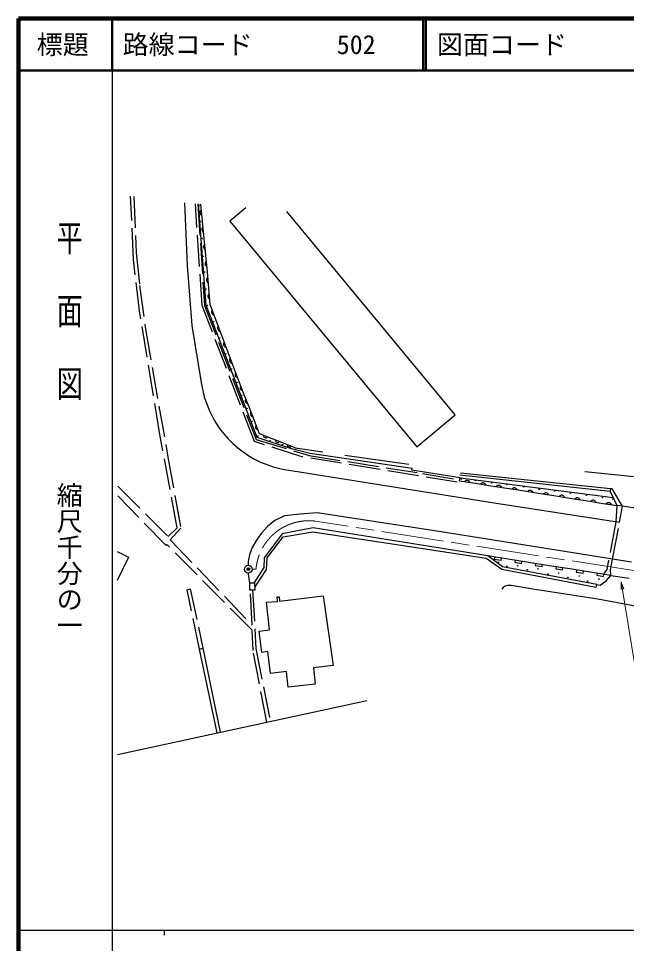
# Model space of a CAD drawing. Units: millimetres, scale not verified. Extents: x 40000 to 680000, y 20000 to 380000.
# Drawn here: x 40000 to 156812, y 202409 to 380000 of the extents above; entities that cross this region are included whole.
import ezdxf
from ezdxf.enums import TextEntityAlignment as Align

# ---------------------------------------------------------------- set-up
doc = ezdxf.new("R2010")
doc.units = ezdxf.units.MM
doc.header["$LTSCALE"] = 1000
doc.header["$PDMODE"] = 32
doc.header["$PDSIZE"] = 500
doc.linetypes.add('CHAIN', pattern=[18.5, 12, -1.5, 3.5, -1.5])
doc.linetypes.add('DASHED', pattern=[7.5, 6, -1.5])
for name, color, linetype, lineweight in [('M-BGD', 7, 'Continuous', 25), ('M-BMK', 2, 'CHAIN', 13), ('M-BMK-SRVR', 3, 'Continuous', 25), ('M-STR-HTXT', 7, 'Continuous', 13), ('M-STR-STR1', 1, 'Continuous', 25), ('M-TTL', 2, 'Continuous', 140), ('M-TTL-BAND', 7, 'Continuous', 25), ('M-TTL-LINE', 7, 'Continuous', 50)]:
    doc.layers.add(name, color=color, linetype=linetype, lineweight=lineweight)
doc.layers.add('M-OTRS', color=6, linetype='Continuous')
doc.layers.add('M-TTL-TXT', color=7, linetype='Continuous')
doc.styles.add('@ＭＳ ゴシック', font='')
doc.styles.add('ＭＳ ゴシック', font='')
doc.styles.get('@ＭＳ ゴシック').set_extended_font_data('@MS Gothic')
doc.styles.get('ＭＳ ゴシック').set_extended_font_data('MS Gothic')

# ---------------------------------------------------------------- blocks, each defined once
blk = doc.blocks.new('open_arrow')
at = {"color": 0, "linetype": 'Continuous', "lineweight": -2}
blk.add_lwpolyline([(7.5, 1.25), (0, 0), (7.5, -1.25)], dxfattribs=at)

msp = doc.modelspace()

# ---------------------------------------------------------------- linework, layer by layer
at = {"layer": 'M-BGD'}
for p, q in [((75353, 341083), (75020, 344381)), ((83694, 343662), (80609, 341107)), ((123925, 303882), (91556, 342956)), ((75687, 337785), (75353, 341083)), ((80609, 341107), (116525, 297751)), ((76020, 334487), (75687, 337785)), ((76290, 331347), (76020, 334487)), ((76560, 328207), (76290, 331347)), ((76829, 325068), (76560, 328207)), ((77977, 321994), (76829, 325068)), ((79124, 318921), (77977, 321994)), ((80271, 315848), (79124, 318921)), ((81419, 312775), (80271, 315848)), ((82398, 310270), (81419, 312775)), ((83378, 307765), (82398, 310270)), ((84358, 305261), (83378, 307765)), ((85338, 302756), (84358, 305261)), ((116525, 297751), (123925, 303882)), ((86318, 300251), (85338, 302756)), ((88601, 299363), (86318, 300251)), ((90884, 298474), (88601, 299363)), ((93166, 297585), (90884, 298474)), ((93166, 297585), (98473, 296784)), ((102698, 296166), (115010, 294467)), ((124726, 291253), (127748, 290778)), ((153673, 289220), (124812, 292343)), ((124931, 292764), (153720, 289733)), ((127748, 290778), (130770, 290302)), ((130770, 290302), (133793, 289827)), ((133793, 289827), (136815, 289351)), ((136815, 289351), (139837, 288876)), ((139837, 288876), (142860, 288400)), ((142860, 288400), (145882, 287924)), ((145882, 287924), (148904, 287449)), ((148904, 287449), (151927, 286973)), ((151927, 286973), (154949, 286498)), ((134091, 276196), (130155, 276820)), ((138026, 275571), (134091, 276196)), ((141962, 274947), (138026, 275571)), ((145897, 274322), (141962, 274947)), ((149833, 273698), (145897, 274322)), ((153768, 273073), (149833, 273698)), ((85424, 271590), (84374, 271569)), ((84374, 271569), (84400, 270289)), ((84400, 270289), (85450, 270311)), ((85450, 270311), (85424, 271590)), ((59003, 238668), (106919, 249094))]:
    msp.add_line(p, q, dxfattribs=at)
at = {"layer": 'M-BGD', "linetype": 'DASHED'}
msp.add_line((154148, 276209), (155460, 283271), dxfattribs=at)
for points in [[(59115, 290240), (68745, 280524), (70476, 282213), (67168, 300155), (63343, 323361), (62076, 333749), (61537, 345914)], [(62176, 345827), (62580, 335033), (63251, 328762), (64390, 320372), (68711, 295778), (71163, 282122), (69150, 279909), (84870, 263560), (84531, 270292)], [(124261, 290993), (94434, 295868), (85333, 298791), (75312, 324919), (73985, 344418)], [(74479, 344358), (75725, 324884), (85650, 299151), (95832, 296086), (117633, 292657), (124322, 291494)], [(84884, 262534), (68505, 279028), (68340, 278837), (59058, 288380)], [(154791, 283375), (153028, 274222), (152386, 273292)], [(74789, 258942), (72424, 270331), (72962, 270476), (75430, 259109)], [(84984, 270301), (85621, 259031), (88348, 245054)], [(87704, 244913), (85075, 258654), (84884, 262534)]]:
    msp.add_lwpolyline(points, dxfattribs=at)
at = {"layer": 'M-BGD'}
for points in [[(71862, 344602), (72407, 332592), (73304, 321059), (75083, 310094), (75641, 307306), (76676, 304704)], [(124824, 291820), (115597, 293256), (115644, 293612), (96050, 296494), (92467, 297355), (85846, 299562), (76029, 324970), (74556, 344444)], [(92779, 293170), (131378, 287000), (155460, 283271)], [(124726, 291253), (124824, 291820), (154241, 288008)], [(168079, 292549), (168003, 291965), (167787, 291511), (167441, 291122), (166976, 290863), (165711, 291003), (158269, 291987), (148808, 292994)], [(155460, 283271), (156069, 286373), (154031, 289702), (153720, 289733), (153673, 289220), (154949, 286498), (154791, 283375)], [(220612, 276079), (160525, 285695), (156069, 286373), (154949, 286498)], [(154148, 276209), (148148, 277136), (120382, 281548), (105333, 283899), (97404, 285071), (94141, 284842), (91108, 284485), (89272, 283593), (87845, 282497), (86646, 281145), (85729, 279871), (84913, 278418), (84403, 277041), (84097, 275741), (84112, 275021)], [(85438, 270906), (87639, 274199), (87769, 276423), (90836, 280464), (96518, 281475), (113074, 278978), (129835, 276377), (132873, 274247), (150970, 270833), (151092, 271308), (132971, 274694), (130155, 276820), (122245, 278139), (96632, 282188), (90638, 281076), (87206, 276440), (87153, 274612), (85187, 271586)], [(58972, 277679), (61149, 276603), (58972, 272087)], [(131467, 276612), (131404, 276217), (132716, 276009), (132779, 276404)], [(135403, 275987), (135340, 275592), (136652, 275384), (136714, 275779)], [(139338, 275363), (139275, 274968), (140587, 274760), (140650, 275155)], [(84143, 273524), (84148, 273294), (84374, 271569)], [(143274, 274738), (143211, 274343), (144523, 274135), (144585, 274530)], [(147209, 274114), (147146, 273719), (148458, 273511), (148521, 273906)], [(151145, 273489), (151082, 273094), (152394, 272886), (152457, 273281)], [(151092, 271308), (151776, 271183), (152917, 272017), (153768, 273073)], [(224476, 232659), (230325, 250409), (229505, 252140), (228612, 253452), (227829, 254473), (195856, 260501), (161616, 266581), (151273, 268515), (138809, 270428), (134634, 271153), (134011, 271153), (133481, 271012), (133146, 270779), (132858, 270451)], [(78151, 242835), (74789, 258942), (75430, 259109), (78766, 242968)]]:
    msp.add_lwpolyline(points, dxfattribs=at)
msp.add_lwpolyline([(87619, 267933), (89739, 268092), (89672, 268934), (90083, 268963), (90160, 268140), (98524, 269166), (100445, 255780), (96685, 255331), (97012, 252224), (91841, 251611), (91494, 254636), (88408, 254268), (87897, 258457), (86773, 258294), (86242, 262401), (88204, 262606)], close=True, dxfattribs=at)
for centre in [(74707, 344150), (74949, 340976), (75232, 337759), (75518, 334339), (75744, 331333), (76010, 328060), (76276, 324907), (77486, 321781), (78617, 318655), (79814, 315608), (80932, 312695), (81970, 310128), (82901, 307653), (83899, 305165), (84856, 302638), (86000, 299844), (88342, 298953), (90723, 298181), (125099, 291616), (127840, 291298), (130909, 290850), (133826, 290491), (137059, 290060), (140034, 289628), (143008, 289298), (146026, 288838), (149101, 288465), (152191, 288005), (154131, 287760), (132189, 275604), (133824, 274847), (135913, 274908), (137760, 274151), (139819, 274333), (143755, 273545), (141757, 273333), (145541, 272698), (147721, 272970), (149356, 271971), (151506, 272365)]:
    msp.add_circle(centre, 50, dxfattribs=at)
for centre, radius, start, end in [((75543, 342768), 659, 128.76912, 242.78075), ((75877, 339470), 659, 128.76906, 242.77988), ((76211, 336173), 659, 128.76912, 242.78075), ((76464, 332944), 610, 125.44379, 244.37355), ((76734, 329804), 610, 125.44239, 244.37387), ((77003, 326664), 610, 125.44215, 244.37519), ((77729, 323653), 648, 142.96182, 257.98223), ((78877, 320580), 648, 142.96198, 257.98145), ((80024, 317506), 648, 142.96239, 257.98166), ((81171, 314433), 648, 142.96182, 257.98223), ((82081, 311590), 485, 133.78108, 268.9509), ((83061, 309085), 485, 133.78271, 268.95046), ((84041, 306580), 485, 133.78109, 268.95136), ((94696, 312853), 19777, 204.33368, 264.43807), ((85020, 304076), 485, 133.78272, 268.95092), ((86000, 301571), 485, 133.78044, 268.952), ((87506, 299926), 428, 176.10978, 321.34626), ((89789, 299037), 428, 176.10874, 321.3473), ((92071, 298149), 428, 176.10874, 321.3473), ((126193, 290736), 583, 20.11907, 141.99666), ((129215, 290260), 583, 20.11933, 141.9964), ((132237, 289785), 583, 20.11768, 141.99805), ((135260, 289309), 583, 20.11933, 141.9964), ((138282, 288833), 583, 20.11933, 141.9964), ((141304, 288358), 583, 20.11768, 141.99805), ((144327, 287882), 583, 20.11933, 141.9964), ((147349, 287407), 583, 20.11933, 141.9964), ((150371, 286931), 583, 20.11768, 141.99805), ((153394, 286456), 583, 20.11933, 141.9964)]:
    msp.add_arc(centre, radius, start, end, dxfattribs=at)
at = {"layer": 'M-BMK'}
for p, q in [((176494, 271170), (96976, 283505)), ((84917, 274267), (85631, 274261))]:
    msp.add_line(p, q, dxfattribs=at)
msp.add_arc((95771, 273400), 10177, 83.20034, 175.14423, dxfattribs=at)
at = {"layer": 'M-BMK-SRVR'}
msp.add_circle((84167, 274273), 750, dxfattribs=at)
at = {"layer": 'M-OTRS'}
msp.add_point((84167, 274273), dxfattribs=at)
at = {"layer": 'M-STR-HTXT'}
msp.add_lwpolyline([(155805, 271869), (162509, 230905), (203660, 230905)], dxfattribs=at)
at = {"layer": 'M-STR-STR1'}
for p, q in [((157764, 275650), (154148, 276209)), ((153768, 273073), (157329, 272575))]:
    msp.add_line(p, q, dxfattribs=at)
msp.add_lwpolyline([(153768, 273073), (153765, 274144), (154148, 276209)], dxfattribs=at)
at = {"layer": 'M-TTL'}
for p, q in [((40000, 380000), (40000, 20000)), ((680000, 380000), (40000, 380000))]:
    msp.add_line(p, q, dxfattribs=at)
at = {"layer": 'M-TTL-BAND'}
for p, q in [((58000, 370000), (58000, 20000)), ((40000, 205000), (579000, 205000)), ((68000, 205000), (68000, 204000))]:
    msp.add_line(p, q, dxfattribs=at)
at = {"layer": 'M-TTL-LINE'}
for p, q in [((58000, 380000), (58000, 370000)), ((117750, 380000), (117750, 370000)), ((118250, 380000), (118250, 370000)), ((40000, 370000), (680000, 370000))]:
    msp.add_line(p, q, dxfattribs=at)

# ---------------------------------------------------------------- block references
at = {"layer": 'M-STR-HTXT', "xscale": 200, "yscale": 200, "rotation": 279.3}
msp.add_blockref('open_arrow', (155805, 271869), dxfattribs=at)

# ---------------------------------------------------------------- texts
at = {"layer": 'M-TTL-BAND', "style": '@ＭＳ ゴシック', "width": 1.4}
msp.add_text('平  面  図', height=3666, rotation=270, dxfattribs=at).set_placement((49777, 306475), align=Align.MIDDLE_RIGHT)
at = {"layer": 'M-TTL-BAND', "style": '@ＭＳ ゴシック'}
msp.add_text('縮尺千分の一', height=3666, rotation=270, dxfattribs=at).set_placement((49777, 261030), align=Align.MIDDLE_RIGHT)
at = {"layer": 'M-TTL-TXT', "style": 'ＭＳ ゴシック'}
msp.add_text('標題', height=3666, dxfattribs=at).set_placement((48500, 375000), align=Align.MIDDLE_CENTER)
for s, p in [('路線コード', (60000, 375000)), ('502', (101142, 375000)), ('図面コード', (120380, 375000))]:
    msp.add_text(s, height=3666, dxfattribs=at).set_placement(p, align=Align.MIDDLE_LEFT)

doc.saveas('drawing.dxf')
